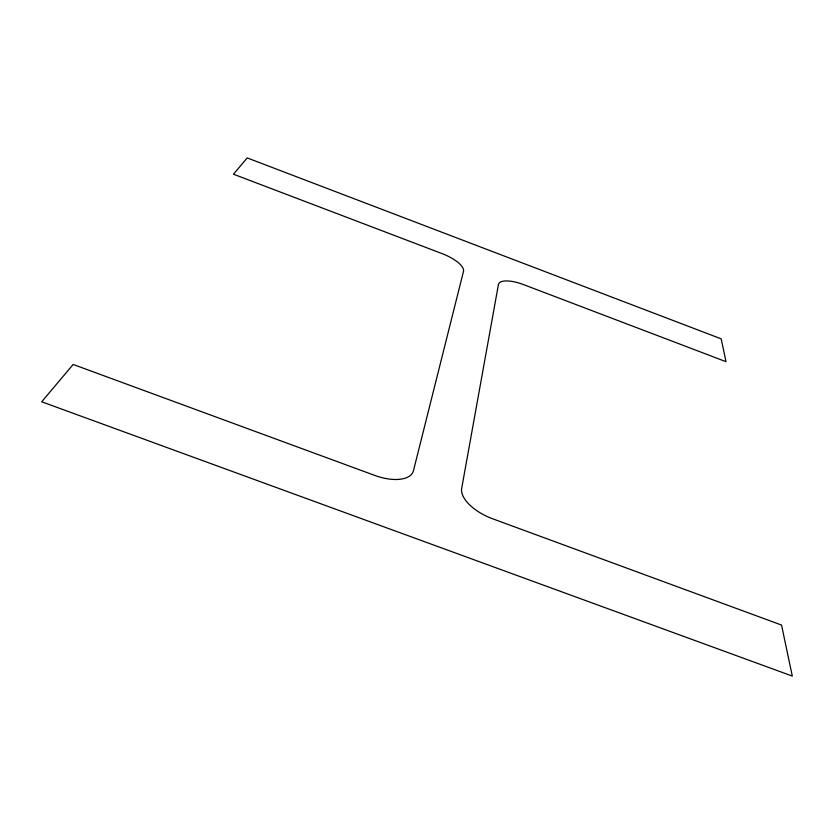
<?xml version="1.0" encoding="UTF-8"?>
<svg xmlns="http://www.w3.org/2000/svg" width="834" height="834" viewBox="0 0 834 834"><rect width="100%" height="100%" fill="white"/><g stroke="black" fill="none" stroke-linecap="round" stroke-linejoin="round"><path stroke-width="1.25" d="M498.409 284.644L461.671 488.443A35.518 17.191 24.3 0 0 492.362 518.675L781.541 625.062L792.3 676.082L41.7 401.779L73.163 364.448L374.904 475.463A35.674 17.42 21.3 0 0 413.466 470.668L463.495 271.373A25.885 9.164 21.4 0 0 441.947 253.557L233.478 174.202L247.208 157.918L721.191 338.854L726.007 361.675L523.627 284.644A25.75 9.091 22.7 0 0 498.409 284.644"/></g></svg>
